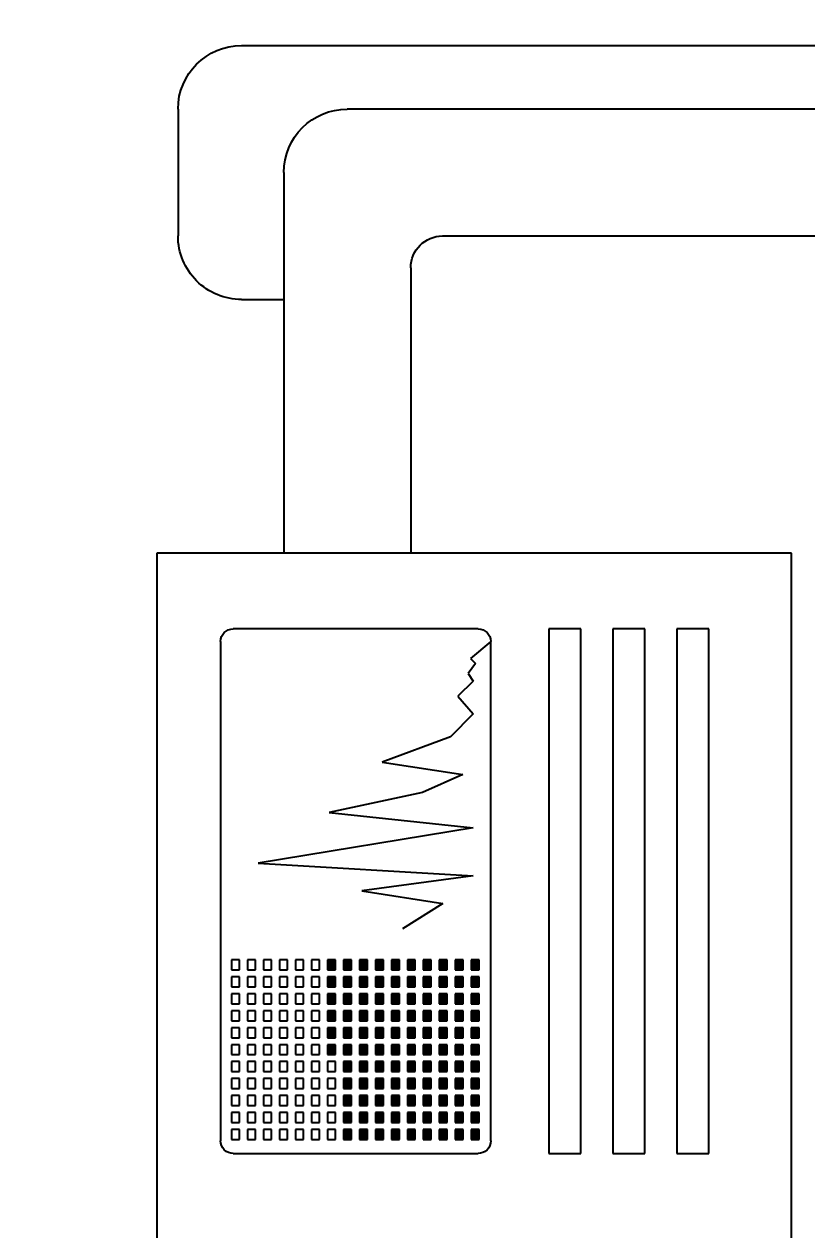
# Model space of a CAD drawing. Header units: millimetres. Extents: x 1337745 to 1642153, y -192803 to 266425.
# Drawn here: x 1466315.3 to 1466623.6, y 88369.9 to 88845.1 of the extents above; entities that cross this region are included whole.
import ezdxf

# ---------------------------------------------------------------- set-up
doc = ezdxf.new("R2010")
doc.units = ezdxf.units.MM
doc.header["$LTSCALE"] = 1000
doc.header["$MEASUREMENT"] = 0
for name, color, linetype in [('A-PUB_DIM', 3, 'Continuous'), ('IE-FURN', 33, 'Continuous'), ('砖墙', 30, 'Continuous')]:
    doc.layers.add(name, color=color, linetype=linetype)
doc.styles.add('_TCH_DIM_T3', font='SIMPLEX', dxfattribs={"width": 0.705882, "bigfont": 'GBCBIG'})
doc.dimstyles.new('_TCH_ARCH&&50', dxfattribs={"dimtxt": 148.75, "dimasz": 50, "dimexe": 125, "dimexo": 150, "dimgap": 50, "dimtad": 1, "dimdec": 0, "dimzin": 0, "dimdsep": 46, "dimtxsty": '_TCH_DIM_T3', "dimblk": 'ARCHTICK', "dimcen": 0.09, "dimclrt": 7, "dimazin": 2, "dimtfac": 1, "dimtdec": 0, "dimtix": 1, "dimtmove": 2, "dimatfit": 3, "dimfxl": 1, "dimtolj": 1, "dimtzin": 0, "dimarcsym": 0})

# ---------------------------------------------------------------- blocks, each defined once
blk = doc.blocks.new('_ArchTick')
at = {"color": 0, "linetype": 'ByBlock', "const_width": 0.4}
blk.add_lwpolyline([(-0.5, -0.5), (0.5, 0.5)], dxfattribs=at)
blk = doc.blocks.new('*D49')
at = {"layer": 'A-PUB_DIM', "color": 0, "lineweight": -2, "transparency": 16777216}
for p, q in [((2969090.03, -686126.04), (2969126.41, -685804.66)), ((2969189.4, -686137.29), (2969225.78, -685815.91)), ((2969112.35, -685928.87), (2969211.72, -685940.12))]:
    blk.add_line(p, q, dxfattribs=at)
at = {"layer": 'Defpoints', "color": 0, "transparency": 16777216}
for p in [(2969211.72, -685940.12), (2969073.16, -686275.08), (2969172.53, -686286.33)]:
    blk.add_point(p, dxfattribs=at)
at = {"layer": 'A-PUB_DIM', "color": 0, "lineweight": -2, "transparency": 16777216, "xscale": 50, "yscale": 50, "zscale": 50}
for p, rotation in [((2969112.35, -685928.87), 173.5415813661932), ((2969211.72, -685940.12), 353.5415813661932)]:
    blk.add_blockref('_ArchTick', p, dxfattribs=dict(at, rotation=rotation))
at = {"layer": 'A-PUB_DIM', "color": 7, "transparency": 16777216, "insert": (2968953.93, -685772.56), "char_height": 148.75, "attachment_point": 5, "rotation": 353.5416, "style": '_TCH_DIM_T3'}
blk.add_mtext('\\A1;100', dxfattribs=at)
blk = doc.blocks.new('*D50')
at = {"layer": 'A-PUB_DIM', "color": 0, "lineweight": -2, "transparency": 16777216}
for p, q in [((2969189.4, -686137.29), (2969225.78, -685815.91)), ((2969984.32, -686227.27), (2970020.7, -685905.9)), ((2969211.72, -685940.12), (2970006.64, -686030.1))]:
    blk.add_line(p, q, dxfattribs=at)
at = {"layer": 'Defpoints', "color": 0, "transparency": 16777216}
for p in [(2970006.64, -686030.1), (2969172.53, -686286.33), (2969967.45, -686376.32)]:
    blk.add_point(p, dxfattribs=at)
at = {"layer": 'A-PUB_DIM', "color": 0, "lineweight": -2, "transparency": 16777216, "xscale": 50, "yscale": 50, "zscale": 50}
for p, rotation in [((2969211.72, -685940.12), 173.5415813662123), ((2970006.64, -686030.1), 353.5415813662123)]:
    blk.add_blockref('_ArchTick', p, dxfattribs=dict(at, rotation=rotation))
at = {"layer": 'A-PUB_DIM', "color": 7, "transparency": 16777216, "insert": (2969623.17, -685861.53), "char_height": 148.75, "attachment_point": 5, "rotation": 353.5416, "style": '_TCH_DIM_T3'}
blk.add_mtext('\\A1;800', dxfattribs=at)
blk = doc.blocks.new('*D51')
at = {"layer": 'A-PUB_DIM', "color": 0, "lineweight": -2, "transparency": 16777216}
for p, q in [((2969984.32, -686227.27), (2970020.7, -685905.9)), ((2970083.69, -686238.52), (2970120.07, -685917.15)), ((2970006.64, -686030.1), (2969956.96, -686024.48)), ((2970006.64, -686030.1), (2970106.01, -686041.35)), ((2970106.01, -686041.35), (2970155.69, -686046.98))]:
    blk.add_line(p, q, dxfattribs=at)
at = {"layer": 'Defpoints', "color": 0, "transparency": 16777216}
for p in [(2970106.01, -686041.35), (2969967.45, -686376.32), (2970066.81, -686387.57)]:
    blk.add_point(p, dxfattribs=at)
at = {"layer": 'A-PUB_DIM', "color": 0, "lineweight": -2, "transparency": 16777216, "xscale": 50, "yscale": 50, "zscale": 50}
for p, rotation in [((2970006.64, -686030.1), 353.5415813663083), ((2970106.01, -686041.35), 173.5415813663083)]:
    blk.add_blockref('_ArchTick', p, dxfattribs=dict(at, rotation=rotation))
at = {"layer": 'A-PUB_DIM', "color": 7, "transparency": 16777216, "insert": (2970070.31, -685912.14), "char_height": 148.75, "attachment_point": 5, "rotation": 353.5416, "style": '_TCH_DIM_T3'}
blk.add_mtext('\\A1;100', dxfattribs=at)
blk = doc.blocks.new('*D52')
at = {"layer": 'A-PUB_DIM', "color": 0, "lineweight": -2, "transparency": 16777216}
for p, q in [((2970083.69, -686238.52), (2970120.07, -685917.15)), ((2970106.01, -686041.35), (2971596.49, -686210.08)), ((2971574.17, -686407.24), (2971610.55, -686085.87))]:
    blk.add_line(p, q, dxfattribs=at)
at = {"layer": 'Defpoints', "color": 0, "transparency": 16777216}
for p in [(2971596.49, -686210.08), (2970066.81, -686387.57), (2971557.3, -686556.29)]:
    blk.add_point(p, dxfattribs=at)
at = {"layer": 'A-PUB_DIM', "color": 0, "lineweight": -2, "transparency": 16777216, "xscale": 50, "yscale": 50, "zscale": 50}
for p, rotation in [((2970106.01, -686041.35), 173.5415813662086), ((2971596.49, -686210.08), 353.5415813662086)]:
    blk.add_blockref('_ArchTick', p, dxfattribs=dict(at, rotation=rotation))
at = {"layer": 'A-PUB_DIM', "color": 7, "transparency": 16777216, "insert": (2970865.24, -686002.13), "char_height": 148.75, "attachment_point": 5, "rotation": 353.5416, "style": '_TCH_DIM_T3'}
blk.add_mtext('\\A1;1500', dxfattribs=at)
blk = doc.blocks.new('*D53')
at = {"layer": 'A-PUB_DIM', "color": 0, "lineweight": -2, "transparency": 16777216}
for p, q in [((2971574.17, -686407.24), (2971610.55, -686085.87)), ((2971772.9, -686429.74), (2971809.28, -686108.37)), ((2971596.49, -686210.08), (2971795.22, -686232.57))]:
    blk.add_line(p, q, dxfattribs=at)
at = {"layer": 'Defpoints', "color": 0, "transparency": 16777216}
for p in [(2971795.22, -686232.57), (2971557.3, -686556.29), (2971756.03, -686578.79)]:
    blk.add_point(p, dxfattribs=at)
at = {"layer": 'A-PUB_DIM', "color": 0, "lineweight": -2, "transparency": 16777216, "xscale": 50, "yscale": 50, "zscale": 50}
for p, rotation in [((2971596.49, -686210.08), 173.5415813662357), ((2971795.22, -686232.57), 353.5415813662357)]:
    blk.add_blockref('_ArchTick', p, dxfattribs=dict(at, rotation=rotation))
at = {"layer": 'A-PUB_DIM', "color": 7, "transparency": 16777216, "insert": (2971709.84, -686097.74), "char_height": 148.75, "attachment_point": 5, "rotation": 353.5416, "style": '_TCH_DIM_T3'}
blk.add_mtext('\\A1;200', dxfattribs=at)
blk = doc.blocks.new('*D54')
at = {"layer": 'A-PUB_DIM', "color": 0, "lineweight": -2, "transparency": 16777216}
for p, q in [((2971772.9, -686429.74), (2971809.28, -686108.37)), ((2971872.26, -686440.99), (2971908.64, -686119.61)), ((2971795.22, -686232.57), (2971745.53, -686226.95)), ((2971795.22, -686232.57), (2971894.58, -686243.82)), ((2971894.58, -686243.82), (2971944.27, -686249.45))]:
    blk.add_line(p, q, dxfattribs=at)
at = {"layer": 'Defpoints', "color": 0, "transparency": 16777216}
for p in [(2971894.58, -686243.82), (2971756.03, -686578.79), (2971855.39, -686590.03)]:
    blk.add_point(p, dxfattribs=at)
at = {"layer": 'A-PUB_DIM', "color": 0, "lineweight": -2, "transparency": 16777216, "xscale": 50, "yscale": 50, "zscale": 50}
for p, rotation in [((2971795.22, -686232.57), 353.5415813662057), ((2971894.58, -686243.82), 173.5415813662057)]:
    blk.add_blockref('_ArchTick', p, dxfattribs=dict(at, rotation=rotation))
at = {"layer": 'A-PUB_DIM', "color": 7, "transparency": 16777216, "insert": (2971829.43, -686374.82), "char_height": 148.75, "attachment_point": 5, "rotation": 353.5416, "style": '_TCH_DIM_T3'}
blk.add_mtext('\\A1;100', dxfattribs=at)
blk = doc.blocks.new('*D55')
at = {"layer": 'A-PUB_DIM', "color": 0, "lineweight": -2, "transparency": 16777216}
for p, q in [((2971872.26, -686440.99), (2971908.64, -686119.61)), ((2972766.55, -686542.22), (2972802.93, -686220.85)), ((2971894.58, -686243.82), (2972788.87, -686345.05))]:
    blk.add_line(p, q, dxfattribs=at)
at = {"layer": 'Defpoints', "color": 0, "transparency": 16777216}
for p in [(2972788.87, -686345.05), (2971855.39, -686590.03), (2972749.68, -686691.27)]:
    blk.add_point(p, dxfattribs=at)
at = {"layer": 'A-PUB_DIM', "color": 0, "lineweight": -2, "transparency": 16777216, "xscale": 50, "yscale": 50, "zscale": 50}
for p, rotation in [((2971894.58, -686243.82), 173.5415813662135), ((2972788.87, -686345.05), 353.5415813662135)]:
    blk.add_blockref('_ArchTick', p, dxfattribs=dict(at, rotation=rotation))
at = {"layer": 'A-PUB_DIM', "color": 7, "transparency": 16777216, "insert": (2972355.72, -686170.85), "char_height": 148.75, "attachment_point": 5, "rotation": 353.5416, "style": '_TCH_DIM_T3'}
blk.add_mtext('\\A1;900', dxfattribs=at)
blk = doc.blocks.new('*D56')
at = {"layer": 'A-PUB_DIM', "color": 0, "lineweight": -2, "transparency": 16777216}
for p, q in [((2972766.55, -686542.22), (2972802.93, -686220.85)), ((2972865.92, -686553.47), (2972902.3, -686232.1)), ((2972788.87, -686345.05), (2972888.24, -686356.3))]:
    blk.add_line(p, q, dxfattribs=at)
at = {"layer": 'Defpoints', "color": 0, "transparency": 16777216}
for p in [(2972888.24, -686356.3), (2972749.68, -686691.27), (2972849.04, -686702.52)]:
    blk.add_point(p, dxfattribs=at)
at = {"layer": 'A-PUB_DIM', "color": 0, "lineweight": -2, "transparency": 16777216, "xscale": 50, "yscale": 50, "zscale": 50}
for p, rotation in [((2972788.87, -686345.05), 173.5415813661332), ((2972888.24, -686356.3), 353.5415813661332)]:
    blk.add_blockref('_ArchTick', p, dxfattribs=dict(at, rotation=rotation))
at = {"layer": 'A-PUB_DIM', "color": 7, "transparency": 16777216, "insert": (2973077.59, -686239.36), "char_height": 148.75, "attachment_point": 5, "rotation": 353.5416, "style": '_TCH_DIM_T3'}
blk.add_mtext('\\A1;100', dxfattribs=at)
blk = doc.blocks.new('A$C12EE4357')
at = {"layer": 'IE-FURN'}
for p, q in [((-231.55, -219.92), (-231.55, 30.08)), ((-231.55, 30.08), (168.45, 30.08)), ((-406.55, 21.75), (-356.55, 21.75)), ((-431.55, -3.25), (-431.55, -1519.92)), ((-331.55, -3.25), (-331.55, -19.92)), ((-381.55, -19.92), (-231.55, -19.92)), ((-406.55, -418.58), (-406.55, -44.92)), ((-344.05, -69.92), (-231.55, -69.92)), ((-356.55, -82.42), (-356.55, -418.58)), ((168.45, -219.92), (-231.55, -219.92))]:
    blk.add_line(p, q, dxfattribs=at)
at = {"layer": 'IE-FURN', "color": 8}
for p, q in [((-196.73, 5), (0, 5)), ((-201.73, -96.45), (-201.73, 0)), ((-71.26, -2.47), (-71.26, 0.68)), ((-71.26, 0.68), (-67.33, 0.68)), ((-67.33, 0.68), (-67.33, -2.47)), ((-64.58, -2.47), (-64.58, 0.68)), ((-64.58, 0.68), (-60.65, 0.68)), ((-60.65, 0.68), (-60.65, -2.47)), ((-57.9, -2.47), (-57.9, 0.68)), ((-57.9, 0.68), (-53.98, 0.68)), ((-53.98, 0.68), (-53.98, -2.47)), ((-51.23, -2.47), (-51.23, 0.68)), ((-51.23, 0.68), (-47.3, 0.68)), ((-47.3, 0.68), (-47.3, -2.47)), ((-44.55, -2.47), (-44.55, 0.68)), ((-44.55, 0.68), (-40.62, 0.68)), ((-40.62, 0.68), (-40.62, -2.47)), ((-37.87, -2.47), (-37.87, 0.68)), ((-37.87, 0.68), (-33.94, 0.68)), ((-33.94, 0.68), (-33.94, -2.47)), ((-31.19, -2.47), (-31.19, 0.68)), ((-31.19, 0.68), (-27.27, 0.68)), ((-27.27, 0.68), (-27.27, -2.47)), ((-24.52, -2.47), (-24.52, 0.68)), ((-24.52, 0.68), (-20.59, 0.68)), ((-20.59, 0.68), (-20.59, -2.47)), ((-17.84, -2.47), (-17.84, 0.68)), ((-17.84, 0.68), (-13.91, 0.68)), ((-13.91, 0.68), (-13.91, -2.47)), ((-11.16, -2.47), (-11.16, 0.68)), ((-11.16, 0.68), (-7.23, 0.68)), ((-7.23, 0.68), (-7.23, -2.47)), ((-4.48, -2.47), (-4.48, 0.68)), ((-4.48, 0.68), (-0.55, 0.68)), ((-0.55, 0.68), (-0.55, -2.47)), ((5, 0), (5, -96.45)), ((-67.33, -2.47), (-71.26, -2.47)), ((-60.65, -2.47), (-64.58, -2.47)), ((-53.98, -2.47), (-57.9, -2.47)), ((-47.3, -2.47), (-51.23, -2.47)), ((-40.62, -2.47), (-44.55, -2.47)), ((-33.94, -2.47), (-37.87, -2.47)), ((-27.27, -2.47), (-31.19, -2.47)), ((-20.59, -2.47), (-24.52, -2.47)), ((-13.91, -2.47), (-17.84, -2.47)), ((-7.23, -2.47), (-11.16, -2.47)), ((-0.55, -2.47), (-4.48, -2.47)), ((-71.26, -8.76), (-71.26, -5.61)), ((-71.26, -5.61), (-67.33, -5.61)), ((-67.33, -8.76), (-71.26, -8.76)), ((-67.33, -5.61), (-67.33, -8.76)), ((-64.58, -8.76), (-64.58, -5.61)), ((-64.58, -5.61), (-60.65, -5.61)), ((-60.65, -8.76), (-64.58, -8.76)), ((-60.65, -5.61), (-60.65, -8.76)), ((-57.9, -8.76), (-57.9, -5.61)), ((-57.9, -5.61), (-53.98, -5.61)), ((-53.98, -8.76), (-57.9, -8.76)), ((-53.98, -5.61), (-53.98, -8.76)), ((-51.23, -8.76), (-51.23, -5.61)), ((-51.23, -5.61), (-47.3, -5.61)), ((-47.3, -8.76), (-51.23, -8.76)), ((-47.3, -5.61), (-47.3, -8.76)), ((-44.55, -8.76), (-44.55, -5.61)), ((-44.55, -5.61), (-40.62, -5.61)), ((-40.62, -8.76), (-44.55, -8.76)), ((-40.62, -5.61), (-40.62, -8.76)), ((-37.87, -8.76), (-37.87, -5.61)), ((-37.87, -5.61), (-33.94, -5.61)), ((-33.94, -8.76), (-37.87, -8.76)), ((-33.94, -5.61), (-33.94, -8.76)), ((-31.19, -8.76), (-31.19, -5.61)), ((-31.19, -5.61), (-27.27, -5.61)), ((-27.27, -8.76), (-31.19, -8.76)), ((-27.27, -5.61), (-27.27, -8.76)), ((-24.52, -8.76), (-24.52, -5.61)), ((-24.52, -5.61), (-20.59, -5.61)), ((-20.59, -8.76), (-24.52, -8.76)), ((-20.59, -5.61), (-20.59, -8.76)), ((-17.84, -8.76), (-17.84, -5.61)), ((-17.84, -5.61), (-13.91, -5.61)), ((-13.91, -8.76), (-17.84, -8.76)), ((-13.91, -5.61), (-13.91, -8.76)), ((-11.16, -8.76), (-11.16, -5.61)), ((-11.16, -5.61), (-7.23, -5.61)), ((-7.23, -8.76), (-11.16, -8.76)), ((-7.23, -5.61), (-7.23, -8.76)), ((-4.48, -8.76), (-4.48, -5.61)), ((-4.48, -5.61), (-0.55, -5.61)), ((-0.55, -8.76), (-4.48, -8.76)), ((-0.55, -5.61), (-0.55, -8.76)), ((-123.36, -94.47), (-109.41, -9.86)), ((-109.41, -9.86), (-104.43, -94.47)), ((-71.26, -15.06), (-71.26, -11.91)), ((-71.26, -11.91), (-67.33, -11.91)), ((-67.33, -11.91), (-67.33, -15.06)), ((-64.58, -15.06), (-64.58, -11.91)), ((-64.58, -11.91), (-60.65, -11.91)), ((-60.65, -11.91), (-60.65, -15.06)), ((-57.9, -15.06), (-57.9, -11.91)), ((-57.9, -11.91), (-53.98, -11.91)), ((-53.98, -11.91), (-53.98, -15.06)), ((-51.23, -15.06), (-51.23, -11.91)), ((-51.23, -11.91), (-47.3, -11.91)), ((-47.3, -11.91), (-47.3, -15.06)), ((-44.55, -15.06), (-44.55, -11.91)), ((-44.55, -11.91), (-40.62, -11.91)), ((-40.62, -11.91), (-40.62, -15.06)), ((-37.87, -15.06), (-37.87, -11.91)), ((-37.87, -11.91), (-33.94, -11.91)), ((-33.94, -11.91), (-33.94, -15.06)), ((-31.19, -15.06), (-31.19, -11.91)), ((-31.19, -11.91), (-27.27, -11.91)), ((-27.27, -11.91), (-27.27, -15.06)), ((-24.52, -15.06), (-24.52, -11.91)), ((-24.52, -11.91), (-20.59, -11.91)), ((-20.59, -11.91), (-20.59, -15.06)), ((-17.84, -15.06), (-17.84, -11.91)), ((-17.84, -11.91), (-13.91, -11.91)), ((-13.91, -11.91), (-13.91, -15.06)), ((-11.16, -15.06), (-11.16, -11.91)), ((-11.16, -11.91), (-7.23, -11.91)), ((-7.23, -11.91), (-7.23, -15.06)), ((-4.48, -15.06), (-4.48, -11.91)), ((-4.48, -11.91), (-0.55, -11.91)), ((-0.55, -11.91), (-0.55, -15.06)), ((-67.33, -15.06), (-71.26, -15.06)), ((-71.26, -21.35), (-71.26, -18.2)), ((-71.26, -18.2), (-67.33, -18.2)), ((-67.33, -18.2), (-67.33, -21.35)), ((-60.65, -15.06), (-64.58, -15.06)), ((-64.58, -21.35), (-64.58, -18.2)), ((-64.58, -18.2), (-60.65, -18.2)), ((-60.65, -18.2), (-60.65, -21.35)), ((-53.98, -15.06), (-57.9, -15.06)), ((-57.9, -21.35), (-57.9, -18.2)), ((-57.9, -18.2), (-53.98, -18.2)), ((-53.98, -18.2), (-53.98, -21.35)), ((-47.3, -15.06), (-51.23, -15.06)), ((-51.23, -21.35), (-51.23, -18.2)), ((-51.23, -18.2), (-47.3, -18.2)), ((-47.3, -18.2), (-47.3, -21.35)), ((-40.62, -15.06), (-44.55, -15.06)), ((-44.55, -21.35), (-44.55, -18.2)), ((-44.55, -18.2), (-40.62, -18.2)), ((-40.62, -18.2), (-40.62, -21.35)), ((-33.94, -15.06), (-37.87, -15.06)), ((-37.87, -21.35), (-37.87, -18.2)), ((-37.87, -18.2), (-33.94, -18.2)), ((-33.94, -18.2), (-33.94, -21.35)), ((-27.27, -15.06), (-31.19, -15.06)), ((-31.19, -21.35), (-31.19, -18.2)), ((-31.19, -18.2), (-27.27, -18.2)), ((-27.27, -18.2), (-27.27, -21.35)), ((-20.59, -15.06), (-24.52, -15.06)), ((-24.52, -21.35), (-24.52, -18.2)), ((-24.52, -18.2), (-20.59, -18.2)), ((-20.59, -18.2), (-20.59, -21.35)), ((-13.91, -15.06), (-17.84, -15.06)), ((-17.84, -21.35), (-17.84, -18.2)), ((-17.84, -18.2), (-13.91, -18.2)), ((-13.91, -18.2), (-13.91, -21.35)), ((-7.23, -15.06), (-11.16, -15.06)), ((-11.16, -21.35), (-11.16, -18.2)), ((-11.16, -18.2), (-7.23, -18.2)), ((-7.23, -18.2), (-7.23, -21.35)), ((-0.55, -15.06), (-4.48, -15.06)), ((-4.48, -21.35), (-4.48, -18.2)), ((-4.48, -18.2), (-0.55, -18.2)), ((-0.55, -18.2), (-0.55, -21.35)), ((-67.33, -21.35), (-71.26, -21.35)), ((-60.65, -21.35), (-64.58, -21.35)), ((-53.98, -21.35), (-57.9, -21.35)), ((-47.3, -21.35), (-51.23, -21.35)), ((-40.62, -21.35), (-44.55, -21.35)), ((-33.94, -21.35), (-37.87, -21.35)), ((-27.27, -21.35), (-31.19, -21.35)), ((-20.59, -21.35), (-24.52, -21.35)), ((-13.91, -21.35), (-17.84, -21.35)), ((-7.23, -21.35), (-11.16, -21.35)), ((-0.55, -21.35), (-4.48, -21.35)), ((-71.26, -27.65), (-71.26, -24.5)), ((-71.26, -24.5), (-67.33, -24.5)), ((-67.33, -27.65), (-71.26, -27.65)), ((-67.33, -24.5), (-67.33, -27.65)), ((-64.58, -27.65), (-64.58, -24.5)), ((-64.58, -24.5), (-60.65, -24.5)), ((-60.65, -27.65), (-64.58, -27.65)), ((-60.65, -24.5), (-60.65, -27.65)), ((-57.9, -27.65), (-57.9, -24.5)), ((-57.9, -24.5), (-53.98, -24.5)), ((-53.98, -27.65), (-57.9, -27.65)), ((-53.98, -24.5), (-53.98, -27.65)), ((-51.23, -27.65), (-51.23, -24.5)), ((-51.23, -24.5), (-47.3, -24.5)), ((-47.3, -27.65), (-51.23, -27.65)), ((-47.3, -24.5), (-47.3, -27.65)), ((-44.55, -27.65), (-44.55, -24.5)), ((-44.55, -24.5), (-40.62, -24.5)), ((-40.62, -27.65), (-44.55, -27.65)), ((-40.62, -24.5), (-40.62, -27.65)), ((-37.87, -27.65), (-37.87, -24.5)), ((-37.87, -24.5), (-33.94, -24.5)), ((-33.94, -27.65), (-37.87, -27.65)), ((-33.94, -24.5), (-33.94, -27.65)), ((-31.19, -27.65), (-31.19, -24.5)), ((-31.19, -24.5), (-27.27, -24.5)), ((-27.27, -27.65), (-31.19, -27.65)), ((-27.27, -24.5), (-27.27, -27.65)), ((-24.52, -27.65), (-24.52, -24.5)), ((-24.52, -24.5), (-20.59, -24.5)), ((-20.59, -27.65), (-24.52, -27.65)), ((-20.59, -24.5), (-20.59, -27.65)), ((-17.84, -27.65), (-17.84, -24.5)), ((-17.84, -24.5), (-13.91, -24.5)), ((-13.91, -27.65), (-17.84, -27.65)), ((-13.91, -24.5), (-13.91, -27.65)), ((-11.16, -27.65), (-11.16, -24.5)), ((-11.16, -24.5), (-7.23, -24.5)), ((-7.23, -27.65), (-11.16, -27.65)), ((-7.23, -24.5), (-7.23, -27.65)), ((-4.48, -27.65), (-4.48, -24.5)), ((-4.48, -24.5), (-0.55, -24.5)), ((-0.55, -27.65), (-4.48, -27.65)), ((-0.55, -24.5), (-0.55, -27.65)), ((-71.26, -33.94), (-71.26, -30.79)), ((-71.26, -30.79), (-67.33, -30.79)), ((-67.33, -30.79), (-67.33, -33.94)), ((-64.58, -33.94), (-64.58, -30.79)), ((-64.58, -30.79), (-60.65, -30.79)), ((-60.65, -30.79), (-60.65, -33.94)), ((-57.9, -33.94), (-57.9, -30.79)), ((-57.9, -30.79), (-53.98, -30.79)), ((-53.98, -30.79), (-53.98, -33.94)), ((-51.23, -33.94), (-51.23, -30.79)), ((-51.23, -30.79), (-47.3, -30.79)), ((-47.3, -30.79), (-47.3, -33.94)), ((-44.55, -33.94), (-44.55, -30.79)), ((-44.55, -30.79), (-40.62, -30.79)), ((-40.62, -30.79), (-40.62, -33.94)), ((-37.87, -33.94), (-37.87, -30.79)), ((-37.87, -30.79), (-33.94, -30.79)), ((-33.94, -30.79), (-33.94, -33.94)), ((-31.19, -33.94), (-31.19, -30.79)), ((-31.19, -30.79), (-27.27, -30.79)), ((-27.27, -30.79), (-27.27, -33.94)), ((-24.52, -33.94), (-24.52, -30.79)), ((-24.52, -30.79), (-20.59, -30.79)), ((-20.59, -30.79), (-20.59, -33.94)), ((-17.84, -33.94), (-17.84, -30.79)), ((-17.84, -30.79), (-13.91, -30.79)), ((-13.91, -30.79), (-13.91, -33.94)), ((-11.16, -33.94), (-11.16, -30.79)), ((-11.16, -30.79), (-7.23, -30.79)), ((-7.23, -30.79), (-7.23, -33.94)), ((-4.48, -33.94), (-4.48, -30.79)), ((-4.48, -30.79), (-0.55, -30.79)), ((-0.55, -30.79), (-0.55, -33.94)), ((-137.3, -74.57), (-129.34, -37.73)), ((-129.34, -37.73), (-123.36, -94.47)), ((-67.33, -33.94), (-71.26, -33.94)), ((-71.26, -40.24), (-71.26, -37.09)), ((-71.26, -37.09), (-67.33, -37.09)), ((-67.33, -37.09), (-67.33, -40.24)), ((-60.65, -33.94), (-64.58, -33.94)), ((-64.58, -40.24), (-64.58, -37.09)), ((-64.58, -37.09), (-60.65, -37.09)), ((-60.65, -37.09), (-60.65, -40.24)), ((-53.98, -33.94), (-57.9, -33.94)), ((-57.9, -40.24), (-57.9, -37.09)), ((-57.9, -37.09), (-53.98, -37.09)), ((-53.98, -37.09), (-53.98, -40.24)), ((-47.3, -33.94), (-51.23, -33.94)), ((-51.23, -40.24), (-51.23, -37.09)), ((-51.23, -37.09), (-47.3, -37.09)), ((-47.3, -37.09), (-47.3, -40.24)), ((-40.62, -33.94), (-44.55, -33.94)), ((-44.55, -40.24), (-44.55, -37.09)), ((-44.55, -37.09), (-40.62, -37.09)), ((-40.62, -37.09), (-40.62, -40.24)), ((-33.94, -33.94), (-37.87, -33.94)), ((-37.87, -40.24), (-37.87, -37.09)), ((-37.87, -37.09), (-33.94, -37.09)), ((-33.94, -37.09), (-33.94, -40.24)), ((-27.27, -33.94), (-31.19, -33.94)), ((-31.19, -40.24), (-31.19, -37.09)), ((-31.19, -37.09), (-27.27, -37.09)), ((-27.27, -37.09), (-27.27, -40.24)), ((-20.59, -33.94), (-24.52, -33.94)), ((-24.52, -40.24), (-24.52, -37.09)), ((-24.52, -37.09), (-20.59, -37.09)), ((-20.59, -37.09), (-20.59, -40.24)), ((-13.91, -33.94), (-17.84, -33.94)), ((-17.84, -40.24), (-17.84, -37.09)), ((-17.84, -37.09), (-13.91, -37.09)), ((-13.91, -37.09), (-13.91, -40.24)), ((-7.23, -33.94), (-11.16, -33.94)), ((-11.16, -40.24), (-11.16, -37.09)), ((-11.16, -37.09), (-7.23, -37.09)), ((-7.23, -37.09), (-7.23, -40.24)), ((-0.55, -33.94), (-4.48, -33.94)), ((-4.48, -40.24), (-4.48, -37.09)), ((-4.48, -37.09), (-0.55, -37.09)), ((-0.55, -37.09), (-0.55, -40.24)), ((-67.33, -40.24), (-71.26, -40.24)), ((-60.65, -40.24), (-64.58, -40.24)), ((-53.98, -40.24), (-57.9, -40.24)), ((-47.3, -40.24), (-51.23, -40.24)), ((-40.62, -40.24), (-44.55, -40.24)), ((-33.94, -40.24), (-37.87, -40.24)), ((-27.27, -40.24), (-31.19, -40.24)), ((-20.59, -40.24), (-24.52, -40.24)), ((-13.91, -40.24), (-17.84, -40.24)), ((-7.23, -40.24), (-11.16, -40.24)), ((-0.55, -40.24), (-4.48, -40.24)), ((-71.26, -46.53), (-71.26, -43.39)), ((-71.26, -43.39), (-67.33, -43.39)), ((-67.33, -46.53), (-71.26, -46.53)), ((-67.33, -43.39), (-67.33, -46.53)), ((-64.58, -46.53), (-64.58, -43.39)), ((-64.58, -43.39), (-60.65, -43.39)), ((-60.65, -46.53), (-64.58, -46.53)), ((-60.65, -43.39), (-60.65, -46.53)), ((-57.9, -46.53), (-57.9, -43.39)), ((-57.9, -43.39), (-53.98, -43.39)), ((-53.98, -46.53), (-57.9, -46.53)), ((-53.98, -43.39), (-53.98, -46.53)), ((-51.23, -46.53), (-51.23, -43.39)), ((-51.23, -43.39), (-47.3, -43.39)), ((-47.3, -46.53), (-51.23, -46.53)), ((-47.3, -43.39), (-47.3, -46.53)), ((-44.55, -46.53), (-44.55, -43.39)), ((-44.55, -43.39), (-40.62, -43.39)), ((-40.62, -46.53), (-44.55, -46.53)), ((-40.62, -43.39), (-40.62, -46.53)), ((-37.87, -46.53), (-37.87, -43.39)), ((-37.87, -43.39), (-33.94, -43.39)), ((-33.94, -46.53), (-37.87, -46.53)), ((-33.94, -43.39), (-33.94, -46.53)), ((-31.19, -46.53), (-31.19, -43.39)), ((-31.19, -43.39), (-27.27, -43.39)), ((-27.27, -46.53), (-31.19, -46.53)), ((-27.27, -43.39), (-27.27, -46.53)), ((-24.52, -46.53), (-24.52, -43.39)), ((-24.52, -43.39), (-20.59, -43.39)), ((-20.59, -46.53), (-24.52, -46.53)), ((-20.59, -43.39), (-20.59, -46.53)), ((-17.84, -46.53), (-17.84, -43.39)), ((-17.84, -43.39), (-13.91, -43.39)), ((-13.91, -46.53), (-17.84, -46.53)), ((-13.91, -43.39), (-13.91, -46.53)), ((-11.16, -46.53), (-11.16, -43.39)), ((-11.16, -43.39), (-7.23, -43.39)), ((-7.23, -46.53), (-11.16, -46.53)), ((-7.23, -43.39), (-7.23, -46.53)), ((-4.48, -46.53), (-4.48, -43.39)), ((-4.48, -43.39), (-0.55, -43.39)), ((-0.55, -46.53), (-4.48, -46.53)), ((-0.55, -43.39), (-0.55, -46.53)), ((-104.43, -94.47), (-98.46, -50.67)), ((-98.46, -50.67), (-93.47, -82.53)), ((-71.26, -52.83), (-71.26, -49.68)), ((-71.26, -49.68), (-67.33, -49.68)), ((-67.33, -49.68), (-67.33, -52.83)), ((-64.58, -52.83), (-64.58, -49.68)), ((-64.58, -49.68), (-60.65, -49.68)), ((-60.65, -49.68), (-60.65, -52.83)), ((-57.9, -52.83), (-57.9, -49.68)), ((-57.9, -49.68), (-53.98, -49.68)), ((-53.98, -49.68), (-53.98, -52.83)), ((-51.23, -52.83), (-51.23, -49.68)), ((-51.23, -49.68), (-47.3, -49.68)), ((-47.3, -49.68), (-47.3, -52.83)), ((-44.55, -52.83), (-44.55, -49.68)), ((-44.55, -49.68), (-40.62, -49.68)), ((-40.62, -49.68), (-40.62, -52.83)), ((-37.87, -52.83), (-37.87, -49.68)), ((-37.87, -49.68), (-33.94, -49.68)), ((-33.94, -49.68), (-33.94, -52.83)), ((-31.19, -52.83), (-31.19, -49.68)), ((-31.19, -49.68), (-27.27, -49.68)), ((-27.27, -49.68), (-27.27, -52.83)), ((-24.52, -52.83), (-24.52, -49.68)), ((-24.52, -49.68), (-20.59, -49.68)), ((-20.59, -49.68), (-20.59, -52.83)), ((-17.84, -52.83), (-17.84, -49.68)), ((-17.84, -49.68), (-13.91, -49.68)), ((-13.91, -49.68), (-13.91, -52.83)), ((-11.16, -52.83), (-11.16, -49.68)), ((-11.16, -49.68), (-7.23, -49.68)), ((-7.23, -49.68), (-7.23, -52.83)), ((-4.48, -52.83), (-4.48, -49.68)), ((-4.48, -49.68), (-0.55, -49.68)), ((-0.55, -49.68), (-0.55, -52.83)), ((-67.33, -52.83), (-71.26, -52.83)), ((-71.26, -59.12), (-71.26, -55.98)), ((-71.26, -55.98), (-67.33, -55.98)), ((-67.33, -55.98), (-67.33, -59.12)), ((-60.65, -52.83), (-64.58, -52.83)), ((-64.58, -59.12), (-64.58, -55.98)), ((-64.58, -55.98), (-60.65, -55.98)), ((-60.65, -55.98), (-60.65, -59.12)), ((-53.98, -52.83), (-57.9, -52.83)), ((-57.9, -59.12), (-57.9, -55.98)), ((-57.9, -55.98), (-53.98, -55.98)), ((-53.98, -55.98), (-53.98, -59.12)), ((-47.3, -52.83), (-51.23, -52.83)), ((-51.23, -59.12), (-51.23, -55.98)), ((-51.23, -55.98), (-47.3, -55.98)), ((-47.3, -55.98), (-47.3, -59.12)), ((-40.62, -52.83), (-44.55, -52.83)), ((-44.55, -59.12), (-44.55, -55.98)), ((-44.55, -55.98), (-40.62, -55.98)), ((-40.62, -55.98), (-40.62, -59.12)), ((-33.94, -52.83), (-37.87, -52.83)), ((-37.87, -59.12), (-37.87, -55.98)), ((-37.87, -55.98), (-33.94, -55.98)), ((-33.94, -55.98), (-33.94, -59.12)), ((-27.27, -52.83), (-31.19, -52.83)), ((-31.19, -59.12), (-31.19, -55.98)), ((-31.19, -55.98), (-27.27, -55.98)), ((-27.27, -55.98), (-27.27, -59.12)), ((-20.59, -52.83), (-24.52, -52.83)), ((-24.52, -59.12), (-24.52, -55.98)), ((-24.52, -55.98), (-20.59, -55.98)), ((-20.59, -55.98), (-20.59, -59.12)), ((-13.91, -52.83), (-17.84, -52.83)), ((-17.84, -59.12), (-17.84, -55.98)), ((-17.84, -55.98), (-13.91, -55.98)), ((-13.91, -55.98), (-13.91, -59.12)), ((-7.23, -52.83), (-11.16, -52.83)), ((-11.16, -59.12), (-11.16, -55.98)), ((-11.16, -55.98), (-7.23, -55.98)), ((-7.23, -55.98), (-7.23, -59.12)), ((-0.55, -52.83), (-4.48, -52.83)), ((-4.48, -59.12), (-4.48, -55.98)), ((-4.48, -55.98), (-0.55, -55.98)), ((-0.55, -55.98), (-0.55, -59.12)), ((-159.22, -85.52), (-149.26, -58.64)), ((-149.26, -58.64), (-144.28, -90.49)), ((-67.33, -59.12), (-71.26, -59.12)), ((-60.65, -59.12), (-64.58, -59.12)), ((-53.98, -59.12), (-57.9, -59.12)), ((-47.3, -59.12), (-51.23, -59.12)), ((-40.62, -59.12), (-44.55, -59.12)), ((-33.94, -59.12), (-37.87, -59.12)), ((-27.27, -59.12), (-31.19, -59.12)), ((-20.59, -59.12), (-24.52, -59.12)), ((-13.91, -59.12), (-17.84, -59.12)), ((-7.23, -59.12), (-11.16, -59.12)), ((-0.55, -59.12), (-4.48, -59.12)), ((-71.26, -65.42), (-71.26, -62.27)), ((-71.26, -62.27), (-67.33, -62.27)), ((-67.33, -65.42), (-71.26, -65.42)), ((-67.33, -62.27), (-67.33, -65.42)), ((-64.58, -65.42), (-64.58, -62.27)), ((-64.58, -62.27), (-60.65, -62.27)), ((-60.65, -65.42), (-64.58, -65.42)), ((-60.65, -62.27), (-60.65, -65.42)), ((-57.9, -65.42), (-57.9, -62.27)), ((-57.9, -62.27), (-53.98, -62.27)), ((-53.98, -65.42), (-57.9, -65.42)), ((-53.98, -62.27), (-53.98, -65.42)), ((-51.23, -65.42), (-51.23, -62.27)), ((-51.23, -62.27), (-47.3, -62.27)), ((-47.3, -65.42), (-51.23, -65.42)), ((-47.3, -62.27), (-47.3, -65.42)), ((-44.55, -65.42), (-44.55, -62.27)), ((-44.55, -62.27), (-40.62, -62.27)), ((-40.62, -65.42), (-44.55, -65.42)), ((-40.62, -62.27), (-40.62, -65.42)), ((-37.87, -65.42), (-37.87, -62.27)), ((-37.87, -62.27), (-33.94, -62.27)), ((-33.94, -65.42), (-37.87, -65.42)), ((-33.94, -62.27), (-33.94, -65.42)), ((-31.19, -65.42), (-31.19, -62.27)), ((-31.19, -62.27), (-27.27, -62.27)), ((-27.27, -65.42), (-31.19, -65.42)), ((-27.27, -62.27), (-27.27, -65.42)), ((-24.52, -65.42), (-24.52, -62.27)), ((-24.52, -62.27), (-20.59, -62.27)), ((-20.59, -65.42), (-24.52, -65.42)), ((-20.59, -62.27), (-20.59, -65.42)), ((-17.84, -65.42), (-17.84, -62.27)), ((-17.84, -62.27), (-13.91, -62.27)), ((-13.91, -65.42), (-17.84, -65.42)), ((-13.91, -62.27), (-13.91, -65.42)), ((-11.16, -65.42), (-11.16, -62.27)), ((-11.16, -62.27), (-7.23, -62.27)), ((-7.23, -65.42), (-11.16, -65.42)), ((-7.23, -62.27), (-7.23, -65.42)), ((-4.48, -65.42), (-4.48, -62.27)), ((-4.48, -62.27), (-0.55, -62.27)), ((-0.55, -65.42), (-4.48, -65.42)), ((-0.55, -62.27), (-0.55, -65.42)), ((-93.47, -82.53), (-83.51, -66.6)), ((-71.26, -71.71), (-71.26, -68.57)), ((-71.26, -68.57), (-67.33, -68.57)), ((-67.33, -68.57), (-67.33, -71.71)), ((-64.58, -71.71), (-64.58, -68.57)), ((-64.58, -68.57), (-60.65, -68.57)), ((-60.65, -68.57), (-60.65, -71.71)), ((-57.9, -71.71), (-57.9, -68.57)), ((-57.9, -68.57), (-53.98, -68.57)), ((-53.98, -68.57), (-53.98, -71.71)), ((-51.23, -71.71), (-51.23, -68.57)), ((-51.23, -68.57), (-47.3, -68.57)), ((-47.3, -68.57), (-47.3, -71.71)), ((-44.55, -71.71), (-44.55, -68.57)), ((-44.55, -68.57), (-40.62, -68.57)), ((-40.62, -68.57), (-40.62, -71.71)), ((-37.87, -71.71), (-37.87, -68.57)), ((-37.87, -68.57), (-33.94, -68.57)), ((-33.94, -68.57), (-33.94, -71.71)), ((-31.19, -71.71), (-31.19, -68.57)), ((-31.19, -68.57), (-27.27, -68.57)), ((-27.27, -68.57), (-27.27, -71.71)), ((-24.52, -71.71), (-24.52, -68.57)), ((-24.52, -68.57), (-20.59, -68.57)), ((-20.59, -68.57), (-20.59, -71.71)), ((-17.84, -71.71), (-17.84, -68.57)), ((-17.84, -68.57), (-13.91, -68.57)), ((-13.91, -68.57), (-13.91, -71.71)), ((-11.16, -71.71), (-11.16, -68.57)), ((-11.16, -68.57), (-7.23, -68.57)), ((-7.23, -68.57), (-7.23, -71.71)), ((-4.48, -71.71), (-4.48, -68.57)), ((-4.48, -68.57), (-0.55, -68.57)), ((-0.55, -68.57), (-0.55, -71.71)), ((-144.28, -90.49), (-137.3, -74.57)), ((-67.33, -71.71), (-71.26, -71.71)), ((-71.26, -78.01), (-71.26, -74.86)), ((-71.26, -74.86), (-67.33, -74.86)), ((-67.33, -74.86), (-67.33, -78.01)), ((-60.65, -71.71), (-64.58, -71.71)), ((-64.58, -78.01), (-64.58, -74.86)), ((-64.58, -74.86), (-60.65, -74.86)), ((-60.65, -74.86), (-60.65, -78.01)), ((-53.98, -71.71), (-57.9, -71.71)), ((-57.9, -78.01), (-57.9, -74.86)), ((-57.9, -74.86), (-53.98, -74.86)), ((-53.98, -74.86), (-53.98, -78.01)), ((-47.3, -71.71), (-51.23, -71.71)), ((-51.23, -78.01), (-51.23, -74.86)), ((-51.23, -74.86), (-47.3, -74.86)), ((-47.3, -74.86), (-47.3, -78.01)), ((-40.62, -71.71), (-44.55, -71.71)), ((-44.55, -78.01), (-44.55, -74.86)), ((-44.55, -74.86), (-40.62, -74.86)), ((-40.62, -74.86), (-40.62, -78.01)), ((-33.94, -71.71), (-37.87, -71.71)), ((-37.87, -78.01), (-37.87, -74.86)), ((-37.87, -74.86), (-33.94, -74.86)), ((-33.94, -74.86), (-33.94, -78.01)), ((-27.27, -71.71), (-31.19, -71.71)), ((-31.19, -78.01), (-31.19, -74.86)), ((-31.19, -74.86), (-27.27, -74.86)), ((-27.27, -74.86), (-27.27, -78.01)), ((-20.59, -71.71), (-24.52, -71.71)), ((-24.52, -78.01), (-24.52, -74.86)), ((-24.52, -74.86), (-20.59, -74.86)), ((-20.59, -74.86), (-20.59, -78.01)), ((-13.91, -71.71), (-17.84, -71.71)), ((-17.84, -78.01), (-17.84, -74.86)), ((-17.84, -74.86), (-13.91, -74.86)), ((-13.91, -74.86), (-13.91, -78.01)), ((-7.23, -71.71), (-11.16, -71.71)), ((-11.16, -78.01), (-11.16, -74.86)), ((-11.16, -74.86), (-7.23, -74.86)), ((-7.23, -74.86), (-7.23, -78.01)), ((-0.55, -71.71), (-4.48, -71.71)), ((-4.48, -78.01), (-4.48, -74.86)), ((-4.48, -74.86), (-0.55, -74.86)), ((-0.55, -74.86), (-0.55, -78.01)), ((-67.33, -78.01), (-71.26, -78.01)), ((-60.65, -78.01), (-64.58, -78.01)), ((-53.98, -78.01), (-57.9, -78.01)), ((-47.3, -78.01), (-51.23, -78.01)), ((-40.62, -78.01), (-44.55, -78.01)), ((-33.94, -78.01), (-37.87, -78.01)), ((-27.27, -78.01), (-31.19, -78.01)), ((-20.59, -78.01), (-24.52, -78.01)), ((-13.91, -78.01), (-17.84, -78.01)), ((-7.23, -78.01), (-11.16, -78.01)), ((-0.55, -78.01), (-4.48, -78.01)), ((-168.19, -94.47), (-159.22, -85.52)), ((-71.26, -84.3), (-71.26, -81.16)), ((-71.26, -81.16), (-67.33, -81.16)), ((-67.33, -84.3), (-71.26, -84.3)), ((-67.33, -81.16), (-67.33, -84.3)), ((-64.58, -84.3), (-64.58, -81.16)), ((-64.58, -81.16), (-60.65, -81.16)), ((-60.65, -84.3), (-64.58, -84.3)), ((-60.65, -81.16), (-60.65, -84.3)), ((-57.9, -84.3), (-57.9, -81.16)), ((-57.9, -81.16), (-53.98, -81.16)), ((-53.98, -84.3), (-57.9, -84.3)), ((-53.98, -81.16), (-53.98, -84.3)), ((-51.23, -84.3), (-51.23, -81.16)), ((-51.23, -81.16), (-47.3, -81.16)), ((-47.3, -84.3), (-51.23, -84.3)), ((-47.3, -81.16), (-47.3, -84.3)), ((-44.55, -84.3), (-44.55, -81.16)), ((-44.55, -81.16), (-40.62, -81.16)), ((-40.62, -84.3), (-44.55, -84.3)), ((-40.62, -81.16), (-40.62, -84.3)), ((-37.87, -84.3), (-37.87, -81.16)), ((-37.87, -81.16), (-33.94, -81.16)), ((-33.94, -84.3), (-37.87, -84.3)), ((-33.94, -81.16), (-33.94, -84.3)), ((-31.19, -84.3), (-31.19, -81.16)), ((-31.19, -81.16), (-27.27, -81.16)), ((-27.27, -84.3), (-31.19, -84.3)), ((-27.27, -81.16), (-27.27, -84.3)), ((-24.52, -84.3), (-24.52, -81.16)), ((-24.52, -81.16), (-20.59, -81.16)), ((-20.59, -84.3), (-24.52, -84.3)), ((-20.59, -81.16), (-20.59, -84.3)), ((-17.84, -84.3), (-17.84, -81.16)), ((-17.84, -81.16), (-13.91, -81.16)), ((-13.91, -84.3), (-17.84, -84.3)), ((-13.91, -81.16), (-13.91, -84.3)), ((-11.16, -84.3), (-11.16, -81.16)), ((-11.16, -81.16), (-7.23, -81.16)), ((-7.23, -84.3), (-11.16, -84.3)), ((-7.23, -81.16), (-7.23, -84.3)), ((-4.48, -84.3), (-4.48, -81.16)), ((-4.48, -81.16), (-0.55, -81.16)), ((-0.55, -84.3), (-4.48, -84.3)), ((-0.55, -81.16), (-0.55, -84.3)), ((-181.14, -94.47), (-175.16, -88.5)), ((-175.16, -88.5), (-168.19, -94.47)), ((-71.26, -90.6), (-71.26, -87.45)), ((-71.26, -87.45), (-67.33, -87.45)), ((-67.33, -87.45), (-67.33, -90.6)), ((-64.58, -90.6), (-64.58, -87.45)), ((-64.58, -87.45), (-60.65, -87.45)), ((-60.65, -87.45), (-60.65, -90.6)), ((-57.9, -90.6), (-57.9, -87.45)), ((-57.9, -87.45), (-53.98, -87.45)), ((-53.98, -87.45), (-53.98, -90.6)), ((-51.23, -90.6), (-51.23, -87.45)), ((-51.23, -87.45), (-47.3, -87.45)), ((-47.3, -87.45), (-47.3, -90.6)), ((-44.55, -90.6), (-44.55, -87.45)), ((-44.55, -87.45), (-40.62, -87.45)), ((-40.62, -87.45), (-40.62, -90.6)), ((-37.87, -90.6), (-37.87, -87.45)), ((-37.87, -87.45), (-33.94, -87.45)), ((-33.94, -87.45), (-33.94, -90.6)), ((-31.19, -90.6), (-31.19, -87.45)), ((-31.19, -87.45), (-27.27, -87.45)), ((-27.27, -87.45), (-27.27, -90.6)), ((-24.52, -90.6), (-24.52, -87.45)), ((-24.52, -87.45), (-20.59, -87.45)), ((-20.59, -87.45), (-20.59, -90.6)), ((-17.84, -90.6), (-17.84, -87.45)), ((-17.84, -87.45), (-13.91, -87.45)), ((-13.91, -87.45), (-13.91, -90.6)), ((-11.16, -90.6), (-11.16, -87.45)), ((-11.16, -87.45), (-7.23, -87.45)), ((-7.23, -87.45), (-7.23, -90.6)), ((-4.48, -90.6), (-4.48, -87.45)), ((-4.48, -87.45), (-0.55, -87.45)), ((-0.55, -87.45), (-0.55, -90.6)), ((-196.73, -101.45), (-190.1, -93.48)), ((-190.1, -93.48), (-188.11, -95.47)), ((-188.11, -95.47), (-184.12, -92.48)), ((-184.12, -92.48), (-181.14, -94.47)), ((-67.33, -90.6), (-71.26, -90.6)), ((-71.26, -96.9), (-71.26, -93.75)), ((-71.26, -93.75), (-67.33, -93.75)), ((-67.33, -93.75), (-67.33, -96.9)), ((-60.65, -90.6), (-64.58, -90.6)), ((-64.58, -96.9), (-64.58, -93.75)), ((-64.58, -93.75), (-60.65, -93.75)), ((-60.65, -93.75), (-60.65, -96.9)), ((-53.98, -90.6), (-57.9, -90.6)), ((-57.9, -96.9), (-57.9, -93.75)), ((-57.9, -93.75), (-53.98, -93.75)), ((-53.98, -93.75), (-53.98, -96.9)), ((-47.3, -90.6), (-51.23, -90.6)), ((-51.23, -96.9), (-51.23, -93.75)), ((-51.23, -93.75), (-47.3, -93.75)), ((-47.3, -93.75), (-47.3, -96.9)), ((-40.62, -90.6), (-44.55, -90.6)), ((-44.55, -96.9), (-44.55, -93.75)), ((-44.55, -93.75), (-40.62, -93.75)), ((-40.62, -93.75), (-40.62, -96.9)), ((-33.94, -90.6), (-37.87, -90.6)), ((-37.87, -96.9), (-37.87, -93.75)), ((-37.87, -93.75), (-33.94, -93.75)), ((-33.94, -93.75), (-33.94, -96.9)), ((-27.27, -90.6), (-31.19, -90.6)), ((-31.19, -96.9), (-31.19, -93.75)), ((-31.19, -93.75), (-27.27, -93.75)), ((-27.27, -93.75), (-27.27, -96.9)), ((-20.59, -90.6), (-24.52, -90.6)), ((-24.52, -96.9), (-24.52, -93.75)), ((-24.52, -93.75), (-20.59, -93.75)), ((-20.59, -93.75), (-20.59, -96.9)), ((-13.91, -90.6), (-17.84, -90.6)), ((-17.84, -96.9), (-17.84, -93.75)), ((-17.84, -93.75), (-13.91, -93.75)), ((-13.91, -93.75), (-13.91, -96.9)), ((-7.23, -90.6), (-11.16, -90.6)), ((-11.16, -96.9), (-11.16, -93.75)), ((-11.16, -93.75), (-7.23, -93.75)), ((-7.23, -93.75), (-7.23, -96.9)), ((-0.55, -90.6), (-4.48, -90.6)), ((-4.48, -96.9), (-4.48, -93.75)), ((-4.48, -93.75), (-0.55, -93.75)), ((-0.55, -93.75), (-0.55, -96.9)), ((-67.33, -96.9), (-71.26, -96.9)), ((-60.65, -96.9), (-64.58, -96.9)), ((-53.98, -96.9), (-57.9, -96.9)), ((-47.3, -96.9), (-51.23, -96.9)), ((-40.62, -96.9), (-44.55, -96.9)), ((-33.94, -96.9), (-37.87, -96.9)), ((-27.27, -96.9), (-31.19, -96.9)), ((-20.59, -96.9), (-24.52, -96.9)), ((-13.91, -96.9), (-17.84, -96.9)), ((-7.23, -96.9), (-11.16, -96.9)), ((-0.55, -96.9), (-4.48, -96.9)), ((0, -101.45), (-196.73, -101.45)), ((-201.73, -136.93), (-201.73, -124.34)), ((-201.73, -124.34), (5, -124.34)), ((5, -124.34), (5, -136.93)), ((5, -136.93), (-201.73, -136.93)), ((-201.73, -162.11), (-201.73, -149.52)), ((-201.73, -149.52), (5, -149.52)), ((5, -149.52), (5, -162.11)), ((5, -162.11), (-201.73, -162.11)), ((-201.73, -187.29), (-201.73, -174.7)), ((-201.73, -174.7), (5, -174.7)), ((5, -174.7), (5, -187.29)), ((5, -187.29), (-201.73, -187.29))]:
    blk.add_line(p, q, dxfattribs=at)
at = {"layer": 'IE-FURN'}
for centre, major_axis, start_param, end_param in [((-406.55, -3.25), (-17.68, 17.68), 5.497787, 7.068583), ((-356.55, -3.25), (-17.68, -17.68), 2.356194, 3.926991), ((-381.55, -44.92), (-17.68, 17.68), 5.497787, 7.068583), ((-344.05, -82.42), (-8.84, -8.84), 3.926991, 5.497787)]:
    blk.add_ellipse(centre, major_axis=major_axis, ratio=1, start_param=start_param, end_param=end_param, dxfattribs=at)
at = {"layer": 'IE-FURN', "color": 8}
for centre, major_axis, start_param, end_param in [((-196.73, 0), (-3.54, 3.54), 5.497787, 7.068583), ((0, 0), (-3.54, -3.54), 2.356194, 3.926991), ((-196.73, -96.45), (-3.54, -3.54), -0.785398, 0.785398), ((0, -96.45), (-3.54, 3.54), 2.356194, 3.926991)]:
    blk.add_ellipse(centre, major_axis=major_axis, ratio=1, start_param=start_param, end_param=end_param, dxfattribs=at)
for points in [[(-71.26, -40.24), (-67.33, -40.24), (-71.26, -37.09), (-67.33, -37.09)], [(-64.58, -40.24), (-60.65, -40.24), (-64.58, -37.09), (-60.65, -37.09)], [(-57.9, -40.24), (-53.98, -40.24), (-57.9, -37.09), (-53.98, -37.09)], [(-51.23, -40.24), (-47.3, -40.24), (-51.23, -37.09), (-47.3, -37.09)], [(-44.55, -40.24), (-40.62, -40.24), (-44.55, -37.09), (-40.62, -37.09)], [(-37.87, -40.24), (-33.94, -40.24), (-37.87, -37.09), (-33.94, -37.09)], [(-71.26, -46.53), (-67.33, -46.53), (-71.26, -43.39), (-67.33, -43.39)], [(-64.58, -46.53), (-60.65, -46.53), (-64.58, -43.39), (-60.65, -43.39)], [(-57.9, -46.53), (-53.98, -46.53), (-57.9, -43.39), (-53.98, -43.39)], [(-51.23, -46.53), (-47.3, -46.53), (-51.23, -43.39), (-47.3, -43.39)], [(-44.55, -46.53), (-40.62, -46.53), (-44.55, -43.39), (-40.62, -43.39)], [(-37.87, -46.53), (-33.94, -46.53), (-37.87, -43.39), (-33.94, -43.39)], [(-31.19, -46.53), (-27.27, -46.53), (-31.19, -43.39), (-27.27, -43.39)], [(-24.52, -46.53), (-20.59, -46.53), (-24.52, -43.39), (-20.59, -43.39)], [(-17.84, -46.53), (-13.91, -46.53), (-17.84, -43.39), (-13.91, -43.39)], [(-11.16, -46.53), (-7.23, -46.53), (-11.16, -43.39), (-7.23, -43.39)], [(-4.48, -46.53), (-0.55, -46.53), (-4.48, -43.39), (-0.55, -43.39)], [(-71.26, -52.83), (-67.33, -52.83), (-71.26, -49.68), (-67.33, -49.68)], [(-64.58, -52.83), (-60.65, -52.83), (-64.58, -49.68), (-60.65, -49.68)], [(-57.9, -52.83), (-53.98, -52.83), (-57.9, -49.68), (-53.98, -49.68)], [(-51.23, -52.83), (-47.3, -52.83), (-51.23, -49.68), (-47.3, -49.68)], [(-44.55, -52.83), (-40.62, -52.83), (-44.55, -49.68), (-40.62, -49.68)], [(-37.87, -52.83), (-33.94, -52.83), (-37.87, -49.68), (-33.94, -49.68)], [(-31.19, -52.83), (-27.27, -52.83), (-31.19, -49.68), (-27.27, -49.68)], [(-24.52, -52.83), (-20.59, -52.83), (-24.52, -49.68), (-20.59, -49.68)], [(-17.84, -52.83), (-13.91, -52.83), (-17.84, -49.68), (-13.91, -49.68)], [(-11.16, -52.83), (-7.23, -52.83), (-11.16, -49.68), (-7.23, -49.68)], [(-4.48, -52.83), (-0.55, -52.83), (-4.48, -49.68), (-0.55, -49.68)], [(-71.26, -59.12), (-67.33, -59.12), (-71.26, -55.98), (-67.33, -55.98)], [(-64.58, -59.12), (-60.65, -59.12), (-64.58, -55.98), (-60.65, -55.98)], [(-57.9, -59.12), (-53.98, -59.12), (-57.9, -55.98), (-53.98, -55.98)], [(-51.23, -59.12), (-47.3, -59.12), (-51.23, -55.98), (-47.3, -55.98)], [(-44.55, -59.12), (-40.62, -59.12), (-44.55, -55.98), (-40.62, -55.98)], [(-37.87, -59.12), (-33.94, -59.12), (-37.87, -55.98), (-33.94, -55.98)], [(-31.19, -59.12), (-27.27, -59.12), (-31.19, -55.98), (-27.27, -55.98)], [(-24.52, -59.12), (-20.59, -59.12), (-24.52, -55.98), (-20.59, -55.98)], [(-17.84, -59.12), (-13.91, -59.12), (-17.84, -55.98), (-13.91, -55.98)], [(-11.16, -59.12), (-7.23, -59.12), (-11.16, -55.98), (-7.23, -55.98)], [(-4.48, -59.12), (-0.55, -59.12), (-4.48, -55.98), (-0.55, -55.98)], [(-71.26, -65.42), (-67.33, -65.42), (-71.26, -62.27), (-67.33, -62.27)], [(-64.58, -65.42), (-60.65, -65.42), (-64.58, -62.27), (-60.65, -62.27)], [(-57.9, -65.42), (-53.98, -65.42), (-57.9, -62.27), (-53.98, -62.27)], [(-51.23, -65.42), (-47.3, -65.42), (-51.23, -62.27), (-47.3, -62.27)], [(-44.55, -65.42), (-40.62, -65.42), (-44.55, -62.27), (-40.62, -62.27)], [(-37.87, -65.42), (-33.94, -65.42), (-37.87, -62.27), (-33.94, -62.27)], [(-31.19, -65.42), (-27.27, -65.42), (-31.19, -62.27), (-27.27, -62.27)], [(-24.52, -65.42), (-20.59, -65.42), (-24.52, -62.27), (-20.59, -62.27)], [(-17.84, -65.42), (-13.91, -65.42), (-17.84, -62.27), (-13.91, -62.27)], [(-11.16, -65.42), (-7.23, -65.42), (-11.16, -62.27), (-7.23, -62.27)], [(-4.48, -65.42), (-0.55, -65.42), (-4.48, -62.27), (-0.55, -62.27)], [(-71.26, -71.71), (-67.33, -71.71), (-71.26, -68.57), (-67.33, -68.57)], [(-64.58, -71.71), (-60.65, -71.71), (-64.58, -68.57), (-60.65, -68.57)], [(-57.9, -71.71), (-53.98, -71.71), (-57.9, -68.57), (-53.98, -68.57)], [(-51.23, -71.71), (-47.3, -71.71), (-51.23, -68.57), (-47.3, -68.57)], [(-44.55, -71.71), (-40.62, -71.71), (-44.55, -68.57), (-40.62, -68.57)], [(-37.87, -71.71), (-33.94, -71.71), (-37.87, -68.57), (-33.94, -68.57)], [(-31.19, -71.71), (-27.27, -71.71), (-31.19, -68.57), (-27.27, -68.57)], [(-24.52, -71.71), (-20.59, -71.71), (-24.52, -68.57), (-20.59, -68.57)], [(-17.84, -71.71), (-13.91, -71.71), (-17.84, -68.57), (-13.91, -68.57)], [(-11.16, -71.71), (-7.23, -71.71), (-11.16, -68.57), (-7.23, -68.57)], [(-4.48, -71.71), (-0.55, -71.71), (-4.48, -68.57), (-0.55, -68.57)], [(-71.26, -78.01), (-67.33, -78.01), (-71.26, -74.86), (-67.33, -74.86)], [(-64.58, -78.01), (-60.65, -78.01), (-64.58, -74.86), (-60.65, -74.86)], [(-57.9, -78.01), (-53.98, -78.01), (-57.9, -74.86), (-53.98, -74.86)], [(-51.23, -78.01), (-47.3, -78.01), (-51.23, -74.86), (-47.3, -74.86)], [(-44.55, -78.01), (-40.62, -78.01), (-44.55, -74.86), (-40.62, -74.86)], [(-37.87, -78.01), (-33.94, -78.01), (-37.87, -74.86), (-33.94, -74.86)], [(-31.19, -78.01), (-27.27, -78.01), (-31.19, -74.86), (-27.27, -74.86)], [(-24.52, -78.01), (-20.59, -78.01), (-24.52, -74.86), (-20.59, -74.86)], [(-17.84, -78.01), (-13.91, -78.01), (-17.84, -74.86), (-13.91, -74.86)], [(-11.16, -78.01), (-7.23, -78.01), (-11.16, -74.86), (-7.23, -74.86)], [(-4.48, -78.01), (-0.55, -78.01), (-4.48, -74.86), (-0.55, -74.86)], [(-71.26, -84.3), (-67.33, -84.3), (-71.26, -81.16), (-67.33, -81.16)], [(-64.58, -84.3), (-60.65, -84.3), (-64.58, -81.16), (-60.65, -81.16)], [(-57.9, -84.3), (-53.98, -84.3), (-57.9, -81.16), (-53.98, -81.16)], [(-51.23, -84.3), (-47.3, -84.3), (-51.23, -81.16), (-47.3, -81.16)], [(-44.55, -84.3), (-40.62, -84.3), (-44.55, -81.16), (-40.62, -81.16)], [(-37.87, -84.3), (-33.94, -84.3), (-37.87, -81.16), (-33.94, -81.16)], [(-31.19, -84.3), (-27.27, -84.3), (-31.19, -81.16), (-27.27, -81.16)], [(-24.52, -84.3), (-20.59, -84.3), (-24.52, -81.16), (-20.59, -81.16)], [(-17.84, -84.3), (-13.91, -84.3), (-17.84, -81.16), (-13.91, -81.16)], [(-11.16, -84.3), (-7.23, -84.3), (-11.16, -81.16), (-7.23, -81.16)], [(-4.48, -84.3), (-0.55, -84.3), (-4.48, -81.16), (-0.55, -81.16)], [(-71.26, -90.6), (-67.33, -90.6), (-71.26, -87.45), (-67.33, -87.45)], [(-64.58, -90.6), (-60.65, -90.6), (-64.58, -87.45), (-60.65, -87.45)], [(-57.9, -90.6), (-53.98, -90.6), (-57.9, -87.45), (-53.98, -87.45)], [(-51.23, -90.6), (-47.3, -90.6), (-51.23, -87.45), (-47.3, -87.45)], [(-44.55, -90.6), (-40.62, -90.6), (-44.55, -87.45), (-40.62, -87.45)], [(-37.87, -90.6), (-33.94, -90.6), (-37.87, -87.45), (-33.94, -87.45)], [(-31.19, -90.6), (-27.27, -90.6), (-31.19, -87.45), (-27.27, -87.45)], [(-24.52, -90.6), (-20.59, -90.6), (-24.52, -87.45), (-20.59, -87.45)], [(-17.84, -90.6), (-13.91, -90.6), (-17.84, -87.45), (-13.91, -87.45)], [(-11.16, -90.6), (-7.23, -90.6), (-11.16, -87.45), (-7.23, -87.45)], [(-4.48, -90.6), (-0.55, -90.6), (-4.48, -87.45), (-0.55, -87.45)], [(-71.26, -96.9), (-67.33, -96.9), (-71.26, -93.75), (-67.33, -93.75)], [(-64.58, -96.9), (-60.65, -96.9), (-64.58, -93.75), (-60.65, -93.75)], [(-57.9, -96.9), (-53.98, -96.9), (-57.9, -93.75), (-53.98, -93.75)], [(-51.23, -96.9), (-47.3, -96.9), (-51.23, -93.75), (-47.3, -93.75)], [(-44.55, -96.9), (-40.62, -96.9), (-44.55, -93.75), (-40.62, -93.75)], [(-37.87, -96.9), (-33.94, -96.9), (-37.87, -93.75), (-33.94, -93.75)], [(-31.19, -96.9), (-27.27, -96.9), (-31.19, -93.75), (-27.27, -93.75)], [(-24.52, -96.9), (-20.59, -96.9), (-24.52, -93.75), (-20.59, -93.75)], [(-17.84, -96.9), (-13.91, -96.9), (-17.84, -93.75), (-13.91, -93.75)], [(-11.16, -96.9), (-7.23, -96.9), (-11.16, -93.75), (-7.23, -93.75)], [(-4.48, -96.9), (-0.55, -96.9), (-4.48, -93.75), (-0.55, -93.75)]]:
    blk.add_solid(points, dxfattribs=at)
blk = doc.blocks.new('A$C7F2562B0')
at = {"layer": 'IE-FURN', "xscale": -1.000000000000001, "rotation": 90}
blk.add_blockref('A$C12EE4357', (3075.06, -6353.09), dxfattribs=at)

msp = doc.modelspace()

# ---------------------------------------------------------------- dimensions: what is measured, and where the dimension line sits
at = {"layer": 'A-PUB_DIM'}
for base, p1, p2, angle, picture, middle in [((1492954.08, 152209.73, 0), (1492854.08, 151861.3, 0), (1492954.08, 151861.3, 0), 360, '*D49', (1492679.08, 152347.23, 0)), ((1496654.08, 152209.73, 0), (1496554.08, 151861.3, 0), (1496654.08, 151861.3, 0), 360, '*D56', (1496829.08, 152347.23, 0)), ((1493754.08, 152209.73, 0), (1492954.08, 151861.3, 0), (1493754.08, 151861.3, 0), 0, '*D50', (1493354.08, 152334.1, 0)), ((1493854.08, 152209.73, 0), (1493754.08, 151861.3, 0), (1493854.08, 151861.3, 0), 0, '*D51', (1493804.08, 152334.1, 0)), ((1495354.08, 152209.73, 0), (1493854.08, 151861.3, 0), (1495354.08, 151861.3, 0), 360, '*D52', (1494604.08, 152334.1, 0)), ((1495554.08, 152209.73, 0), (1495354.08, 151861.3, 0), (1495554.08, 151861.3, 0), 0, '*D53', (1495454.08, 152334.1, 0)), ((1496554.08, 152209.73, 0), (1495654.08, 151861.3, 0), (1496554.08, 151861.3, 0), 360, '*D55', (1496104.08, 152334.1, 0)), ((1495654.08, 152209.73, 0), (1495554.08, 151861.3, 0), (1495654.08, 151861.3, 0), 0, '*D54', (1495604.08, 152072.23, 0))]:
    dim = msp.add_linear_dim(base=base, p1=p1, p2=p2, angle=angle, dimstyle='_TCH_ARCH&&50', dxfattribs=at)
    dim.commit()
    dim.dimension.update_dxf_attribs({"geometry": picture, "text_midpoint": middle, "dimtype": 129, "insert": (-1534570.27, 499813.48)})

# ---------------------------------------------------------------- next in the draw order: block references
at = {"layer": '砖墙'}
msp.add_blockref('A$C7F2562B0', (1463322.62, 94758.12, 0), dxfattribs=at)

doc.saveas('drawing.dxf')
